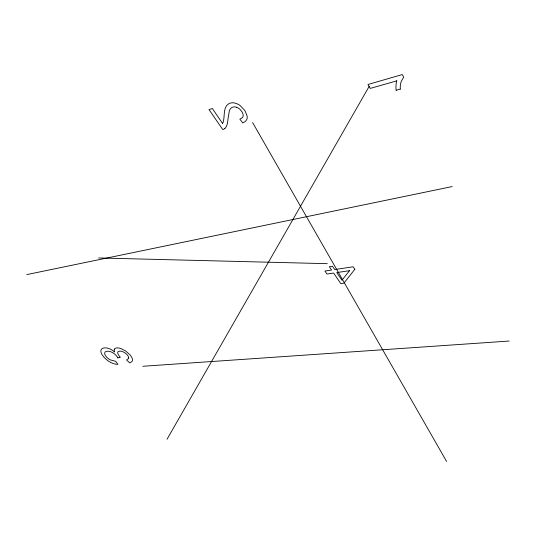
<?xml version="1.0" encoding="UTF-8"?>
<svg xmlns="http://www.w3.org/2000/svg" width="536" height="536" viewBox="0 0 536 536"><rect width="100%" height="100%" fill="white"/><g stroke="black" fill="none" stroke-linecap="round" stroke-linejoin="round"><path stroke-width="0.8" d="M167.038 439.252L369.123 86.45M396.794 80.836L370.255 88.413L367.984 84.48L402.255 74.571L403.709 77.191L401.297 81.331A29.936 23.631 24.2 0 0 400.921 82.511A30.74 24.274 24.1 0 0 400.285 89.123M396.178 90.256L400.265 89.117M117.886 357.86L120.312 357.244L120.037 356.969A4.69 2.278 31.7 0 1 119.836 356.748A9.789 4.777 31.7 0 1 117.732 353.07L117.712 352.494A4.851 2.365 31.8 0 1 118.034 351.75L119.072 351.227A7.993 3.893 31.7 0 1 119.796 351.134L120.466 351.134A5.574 2.714 31.8 0 1 122.925 351.77A6.117 2.982 31.7 0 1 123.454 352.011A5.816 2.834 31.8 0 1 125.933 353.633L126.798 354.457A8.489 4.127 31.8 0 1 127.401 355.127L128.03 355.991A6.164 3.002 31.7 0 1 128.68 358.048M26.8 274.6L452.203 186.568M142.811 366.276L509.2 341.037M98.657 257.963L327.282 263.679M236.45 107.247L236.765 107.354A7.424 5.152 35.8 0 1 237.401 107.622A6.874 4.77 35.8 0 1 240.028 109.404L241.488 111.099A10.981 7.598 35.8 0 1 242.131 112.098L242.969 114.007A6.868 4.764 35.7 0 1 243.069 116.279A6.713 4.657 35.7 0 1 242.393 117.672L239.853 119.2L242.821 122.945L245.247 121.531L246.533 119.99A10.164 7.048 35.6 0 0 247.089 118.523A10.68 7.404 35.7 0 0 247.109 115.977L245.354 111.528A20.274 13.97 35.9 0 0 244.289 109.887L240.021 105.471A10.573 7.343 35.9 0 0 237.555 104.024L235.539 103.254A10.057 6.981 35.9 0 0 232.195 102.798L230.842 102.959A12.408 8.61 35.8 0 0 229.971 103.18C222.976 105.873 224.839 115.106 223.465 120.989A14.338 9.728 36.6 0 1 223.391 121.344A15.892 10.774 36.7 0 1 222.574 123.474M222.567 123.468L212.357 108.533L209.013 109.565L222.721 129.551A8.502 5.769 36 0 0 224.845 128.432M252.59 122.543L446.582 461.429M396.747 80.815A26.834 21.179 24.9 0 0 396.057 85.124A35.584 28.086 24.1 0 0 396.144 90.256M236.45 107.24A6.399 4.442 35.8 0 0 233.508 106.912L231.505 107.662L229.857 109.592A16.435 11.417 35.2 0 0 229.435 110.496L228.008 118.771A65.023 43.275 38.8 0 1 227.478 123.012L227.063 124.62A18.204 12.341 36.5 0 1 224.886 128.466M114.436 349.13A8.884 4.335 31.8 0 0 114.483 351.562L114.617 351.991L112.721 350.504A8.449 4.074 32.1 0 0 106.771 347.991L104.882 347.877A13.554 6.519 31.9 0 0 103.877 347.978L102.537 348.373A10.727 5.166 32 0 0 101.271 349.505L100.969 350.31A13.145 6.332 32 0 0 100.882 351.268L100.909 351.609A11.939 5.749 32 0 0 101.806 354.216L103.227 356.306A16.703 8.067 31.9 0 0 104.346 357.599L107.113 360.132A11.075 5.327 32 0 0 110.235 362.168A11.805 5.682 32 0 0 111.669 362.879A10.988 5.286 31.9 0 0 115.334 364.105L117.933 364.393L115.662 361.311L110.336 359.891A6.593 3.169 32 0 1 107.314 357.793L106.677 357.15A8.904 4.288 32 0 1 106.028 356.393L105.652 355.877A7.303 3.511 32 0 1 104.734 353.753L104.721 353.539A8.455 4.074 31.9 0 1 104.761 352.916L104.801 352.728A7.424 3.571 32 0 1 105.92 351.509L106.584 351.308A9.481 4.563 31.9 0 1 107.374 351.201L108.761 351.261A6.821 3.283 32 0 1 111.186 351.958A7.377 3.551 32 0 1 112.151 352.407A6.888 3.317 32 0 1 114.805 354.162L116.319 355.649A13.956 6.687 32.1 0 1 117.853 357.854M114.463 349.144A8.167 3.987 31.8 0 1 116.701 347.931A9.494 4.63 31.8 0 1 120.814 348.514L125.625 350.953L129.873 354.705A14.881 7.223 31.8 0 1 130.483 355.448L131.662 357.19A10.492 5.105 31.7 0 1 132.117 361.371L129.812 362.952L126.57 359.924L128.573 358.51A6.05 2.948 31.7 0 0 128.68 358.041M354.825 269.28L343.911 283.149L340.769 283.591L333.633 273.052L326.987 274.043L324.943 271.049L331.59 270.044L329.339 266.714L332.488 266.231L334.739 269.568L353.17 266.774L354.825 269.28M349.539 270.68L341.935 280.228L336.776 272.583L349.539 270.68"/></g></svg>
